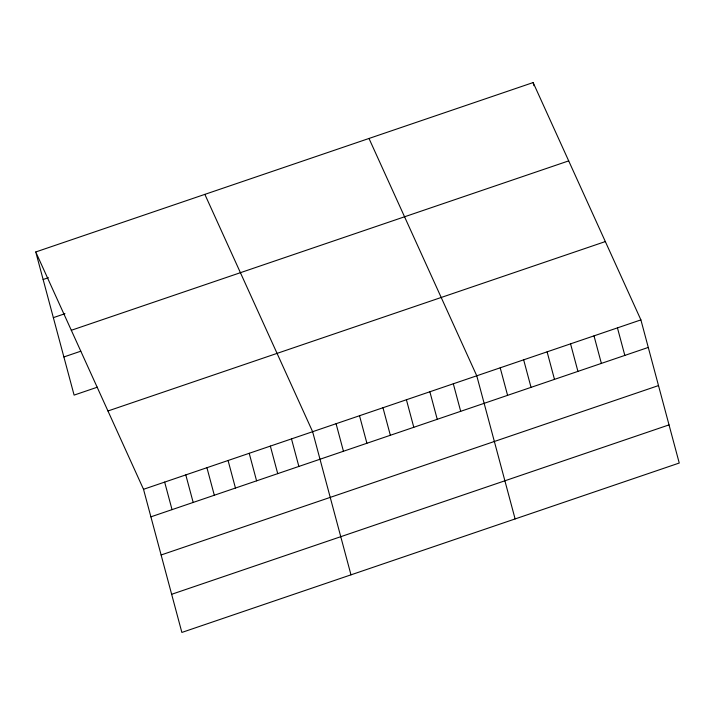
<?xml version="1.0" encoding="UTF-8"?>
<svg xmlns="http://www.w3.org/2000/svg" width="715" height="715" viewBox="0 0 715 715"><rect width="100%" height="100%" fill="white"/><g stroke="black" fill="none" stroke-linecap="round" stroke-linejoin="round"><path stroke-width="1.07" d="M35.75 251.966L533.131 82.565L640.899 319.891L679.25 463.034L181.869 632.435L143.518 489.301L35.75 251.966L74.101 395.109L97.356 387.19M43.132 279.502L48.414 277.706M53.348 317.648L64.976 313.688M71.312 330.285L568.693 160.884M63.885 356.955L80.795 351.199M107.956 410.982L605.337 241.572M143.518 489.301L640.899 319.891M150.901 516.838L648.273 347.427M161.116 554.983L658.497 385.582M171.654 594.29L669.025 424.889M368.994 138.469L476.762 375.795L515.113 518.938M204.856 194.373L312.625 431.699L350.985 574.842M617.447 327.881L624.83 355.418M533.131 82.565L533.98 85.737M594.004 335.862L601.378 363.399M570.552 343.852L577.935 371.389M547.109 351.843L554.482 379.379M523.657 359.824L531.039 387.36M500.205 367.814L507.587 395.35M453.31 383.785L460.692 411.322M429.867 391.766L437.24 419.303M406.415 399.757L413.797 427.293M382.972 407.747L390.345 435.274M359.52 415.728L366.902 443.264M336.077 423.718L343.45 451.254M291.488 438.903L298.87 466.439M270.35 446.097L277.724 473.634M249.213 453.301L256.587 480.838M228.076 460.496L235.45 488.032M206.93 467.699L214.312 495.236M185.793 474.903L193.175 502.439M164.656 482.098L172.038 509.634"/></g></svg>
